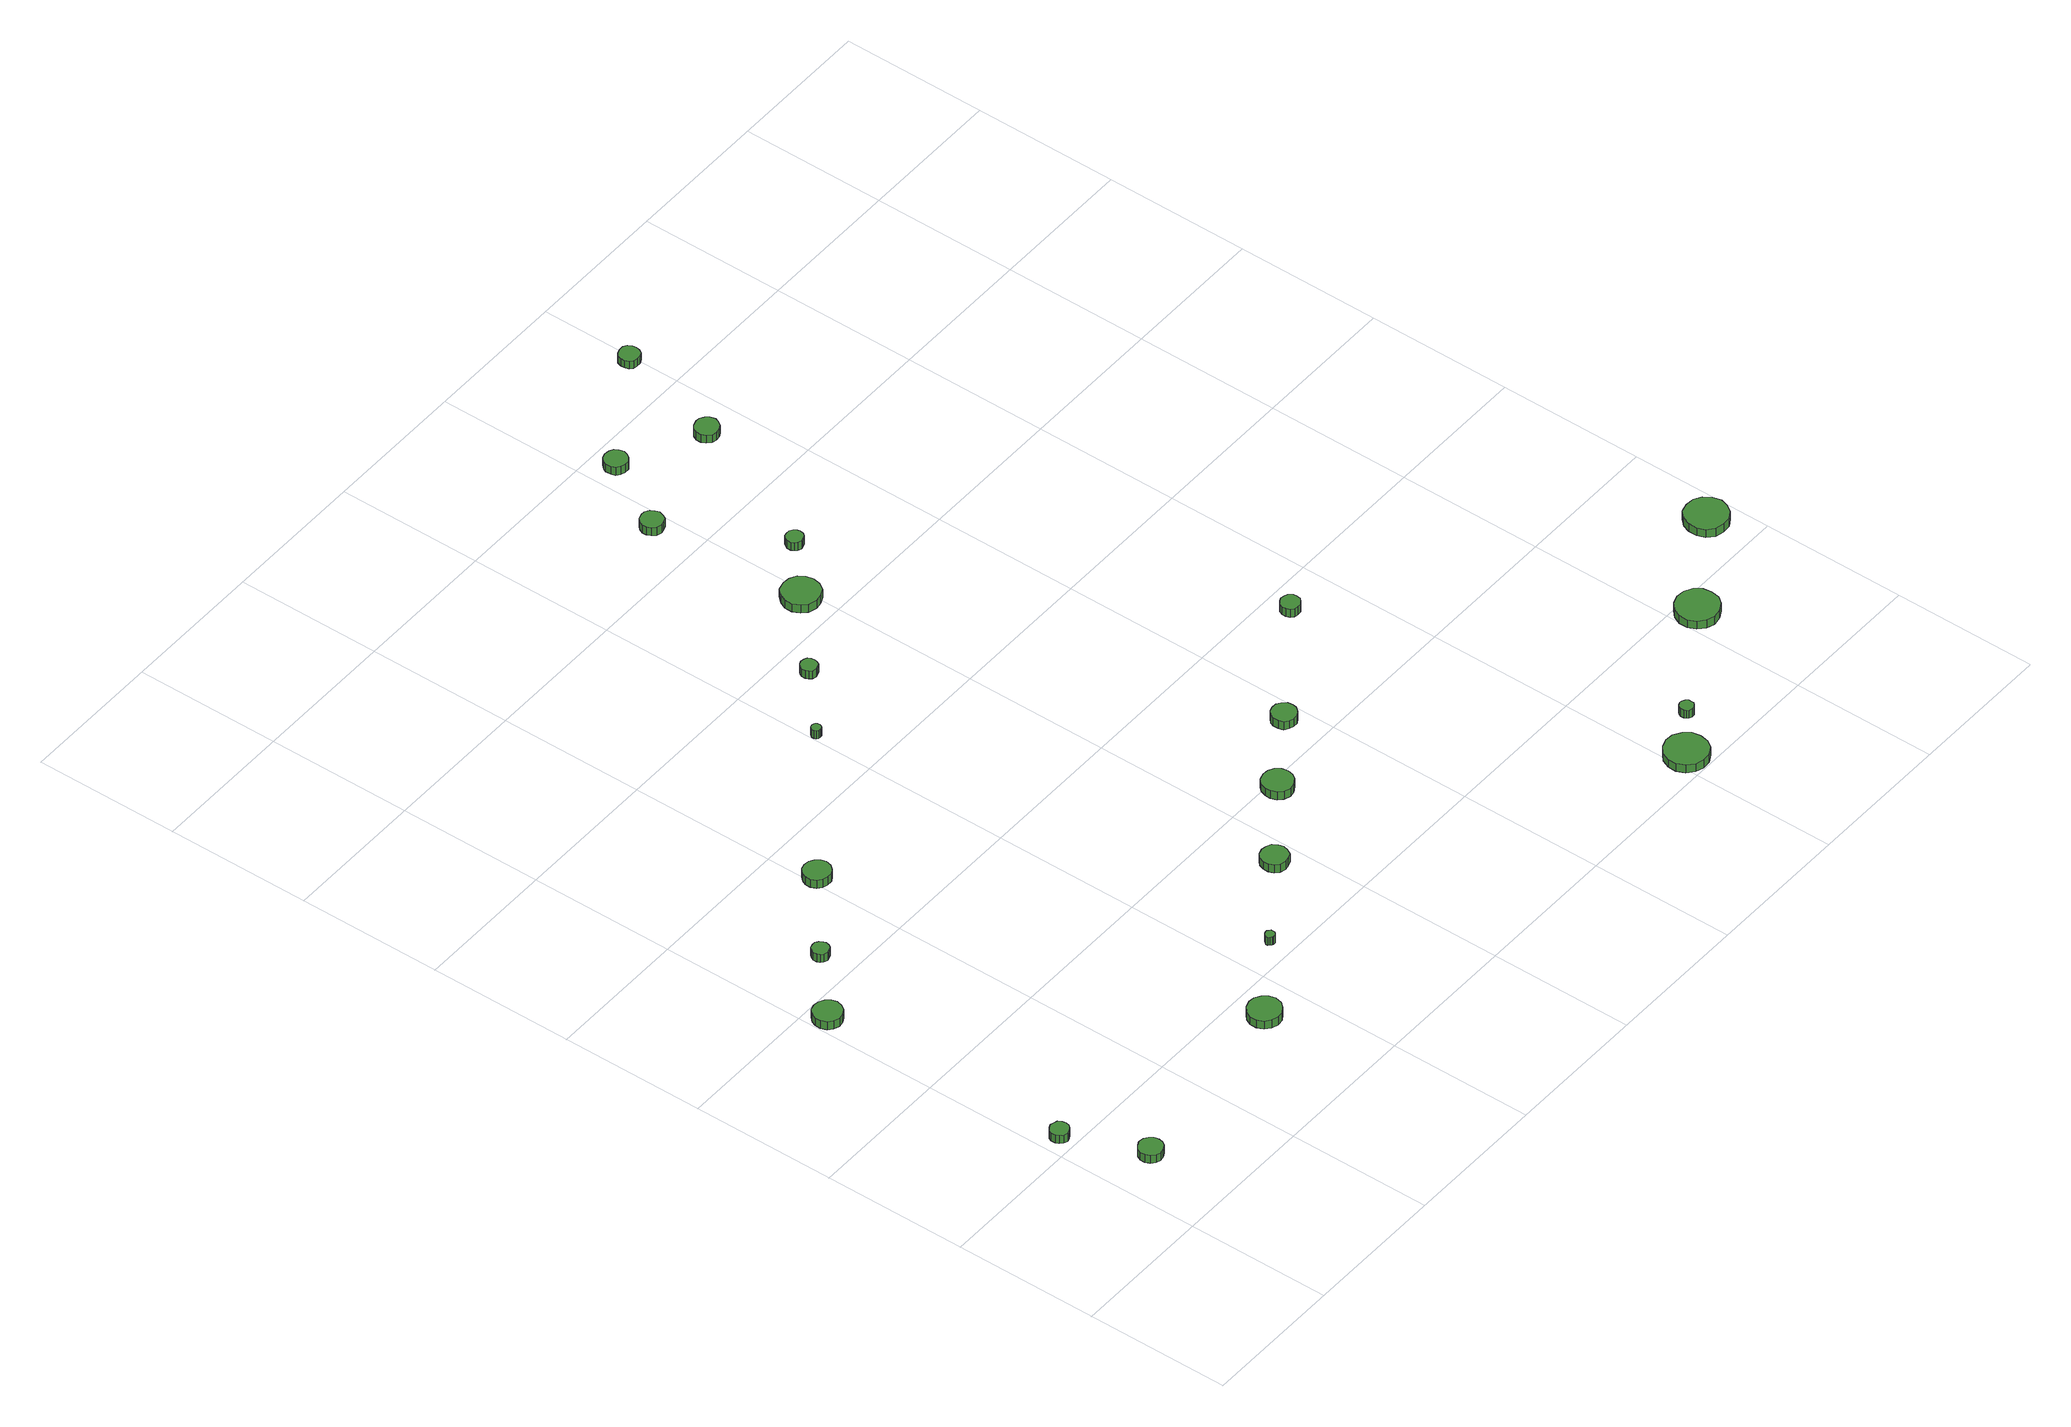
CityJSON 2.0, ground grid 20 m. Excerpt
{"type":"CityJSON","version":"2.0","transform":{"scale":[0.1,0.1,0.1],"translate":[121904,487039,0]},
"CityObjects":{
"tree1":{"type":"SolitaryVegetationObject","attributes":{"function":"something"},"geometry":[{"type":"MultiSurface","lod":"1","boundaries":[[[0,1,2,3,4,5,6,7,8,9,10,11,12,13,14]],[[15,16,17,18,19,20,21,22,23,24,25,26,27,28,29]],[[0,29,28,1]],[[1,28,27,2]],[[2,27,26,3]],[[3,26,25,4]],[[4,25,24,5]],[[5,24,23,6]],[[6,23,22,7]],[[7,22,21,8]],[[8,21,20,9]],[[9,20,19,10]],[[10,19,18,11]],[[11,18,17,12]],[[12,17,16,13]],[[13,16,15,14]],[[14,15,29,0]]]}]},
"tree2":{"type":"SolitaryVegetationObject","attributes":{"function":"something"},"geometry":[{"type":"MultiSurface","lod":"1","boundaries":[[[30,31,32,33,34,35,36,37,38,39,40,41,42,43,44]],[[45,46,47,48,49,50,51,52,53,54,55,56,57,58,59]],[[30,59,58,31]],[[31,58,57,32]],[[32,57,56,33]],[[33,56,55,34]],[[34,55,54,35]],[[35,54,53,36]],[[36,53,52,37]],[[37,52,51,38]],[[38,51,50,39]],[[39,50,49,40]],[[40,49,48,41]],[[41,48,47,42]],[[42,47,46,43]],[[43,46,45,44]],[[44,45,59,30]]]}]},
"tree3":{"type":"SolitaryVegetationObject","attributes":{"function":"something"},"geometry":[{"type":"MultiSurface","lod":"1","boundaries":[[[60,61,62,63,64,65,66,67,68,69,70,71,72,73,74]],[[75,76,77,78,79,80,81,82,83,84,85,86,87,88,89]],[[60,89,88,61]],[[61,88,87,62]],[[62,87,86,63]],[[63,86,85,64]],[[64,85,84,65]],[[65,84,83,66]],[[66,83,82,67]],[[67,82,81,68]],[[68,81,80,69]],[[69,80,79,70]],[[70,79,78,71]],[[71,78,77,72]],[[72,77,76,73]],[[73,76,75,74]],[[74,75,89,60]]]}]},
"tree4":{"type":"SolitaryVegetationObject","attributes":{"function":"something"},"geometry":[{"type":"MultiSurface","lod":"1","boundaries":[[[90,91,92,93,94,95,96,97,98,99,100,101,102,103,104]],[[105,106,107,108,109,110,111,112,113,114,115,116,117,118,119]],[[90,119,118,91]],[[91,118,117,92]],[[92,117,116,93]],[[93,116,115,94]],[[94,115,114,95]],[[95,114,113,96]],[[96,113,112,97]],[[97,112,111,98]],[[98,111,110,99]],[[99,110,109,100]],[[100,109,108,101]],[[101,108,107,102]],[[102,107,106,103]],[[103,106,105,104]],[[104,105,119,90]]]}]},
"tree5":{"type":"SolitaryVegetationObject","attributes":{"function":"something"},"geometry":[{"type":"MultiSurface","lod":"1","boundaries":[[[120,121,122,123,124,125,126,127,128,129,130,131,132,133,134]],[[135,136,137,138,139,140,141,142,143,144,145,146,147,148,149]],[[120,149,148,121]],[[121,148,147,122]],[[122,147,146,123]],[[123,146,145,124]],[[124,145,144,125]],[[125,144,143,126]],[[126,143,142,127]],[[127,142,141,128]],[[128,141,140,129]],[[129,140,139,130]],[[130,139,138,131]],[[131,138,137,132]],[[132,137,136,133]],[[133,136,135,134]],[[134,135,149,120]]]}]},
"tree6":{"type":"SolitaryVegetationObject","attributes":{"function":"something"},"geometry":[{"type":"MultiSurface","lod":"1","boundaries":[[[150,151,152,153,154,155,156,157,158,159,160,161,162,163,164]],[[165,166,167,168,169,170,171,172,173,174,175,176,177,178,179]],[[150,179,178,151]],[[151,178,177,152]],[[152,177,176,153]],[[153,176,175,154]],[[154,175,174,155]],[[155,174,173,156]],[[156,173,172,157]],[[157,172,171,158]],[[158,171,170,159]],[[159,170,169,160]],[[160,169,168,161]],[[161,168,167,162]],[[162,167,166,163]],[[163,166,165,164]],[[164,165,179,150]]]}]},
"tree7":{"type":"SolitaryVegetationObject","attributes":{"function":"something"},"geometry":[{"type":"MultiSurface","lod":"1","boundaries":[[[180,181,182,183,184,185,186,187,188,189,190,191,192,193,194]],[[195,196,197,198,199,200,201,202,203,204,205,206,207,208,209]],[[180,209,208,181]],[[181,208,207,182]],[[182,207,206,183]],[[183,206,205,184]],[[184,205,204,185]],[[185,204,203,186]],[[186,203,202,187]],[[187,202,201,188]],[[188,201,200,189]],[[189,200,199,190]],[[190,199,198,191]],[[191,198,197,192]],[[192,197,196,193]],[[193,196,195,194]],[[194,195,209,180]]]}]},
"tree8":{"type":"SolitaryVegetationObject","attributes":{"function":"something"},"geometry":[{"type":"MultiSurface","lod":"1","boundaries":[[[210,211,212,213,214,215,216,217,218,219,220,221,222,223,224]],[[225,226,227,228,229,230,231,232,233,234,235,236,237,238,239]],[[210,239,238,211]],[[211,238,237,212]],[[212,237,236,213]],[[213,236,235,214]],[[214,235,234,215]],[[215,234,233,216]],[[216,233,232,217]],[[217,232,231,218]],[[218,231,230,219]],[[219,230,229,220]],[[220,229,228,221]],[[221,228,227,222]],[[222,227,226,223]],[[223,226,225,224]],[[224,225,239,210]]]}]},
"tree9":{"type":"SolitaryVegetationObject","attributes":{"function":"something"},"geometry":[{"type":"MultiSurface","lod":"1","boundaries":[[[240,241,242,243,244,245,246,247,248,249,250,251,252,253,254]],[[255,256,257,258,259,260,261,262,263,264,265,266,267,268,269]],[[240,269,268,241]],[[241,268,267,242]],[[242,267,266,243]],[[243,266,265,244]],[[244,265,264,245]],[[245,264,263,246]],[[246,263,262,247]],[[247,262,261,248]],[[248,261,260,249]],[[249,260,259,250]],[[250,259,258,251]],[[251,258,257,252]],[[252,257,256,253]],[[253,256,255,254]],[[254,255,269,240]]]}]},
"tree10":{"type":"SolitaryVegetationObject","attributes":{"function":"something"},"geometry":[{"type":"MultiSurface","lod":"1","boundaries":[[[270,271,272,273,274,275,276,277,278,279,280,281,282,283,284]],[[285,286,287,288,289,290,291,292,293,294,295,296,297,298,299]],[[270,299,298,271]],[[271,298,297,272]],[[272,297,296,273]],[[273,296,295,274]],[[274,295,294,275]],[[275,294,293,276]],[[276,293,292,277]],[[277,292,291,278]],[[278,291,290,279]],[[279,290,289,280]],[[280,289,288,281]],[[281,288,287,282]],[[282,287,286,283]],[[283,286,285,284]],[[284,285,299,270]]]}]},
"tree11":{"type":"SolitaryVegetationObject","attributes":{"function":"something"},"geometry":[{"type":"MultiSurface","lod":"1","boundaries":[[[300,301,302,303,304,305,306,307,308,309,310,311,312,313,314]],[[315,316,317,318,319,320,321,322,323,324,325,326,327,328,329]],[[300,329,328,301]],[[301,328,327,302]],[[302,327,326,303]],[[303,326,325,304]],[[304,325,324,305]],[[305,324,323,306]],[[306,323,322,307]],[[307,322,321,308]],[[308,321,320,309]],[[309,320,319,310]],[[310,319,318,311]],[[311,318,317,312]],[[312,317,316,313]],[[313,316,315,314]],[[314,315,329,300]]]}]},
"tree12":{"type":"SolitaryVegetationObject","attributes":{"function":"something"},"geometry":[{"type":"MultiSurface","lod":"1","boundaries":[[[330,331,332,333,334,335,336,337,338,339,340,341,342,343,344]],[[345,346,347,348,349,350,351,352,353,354,355,356,357,358,359]],[[330,359,358,331]],[[331,358,357,332]],[[332,357,356,333]],[[333,356,355,334]],[[334,355,354,335]],[[335,354,353,336]],[[336,353,352,337]],[[337,352,351,338]],[[338,351,350,339]],[[339,350,349,340]],[[340,349,348,341]],[[341,348,347,342]],[[342,347,346,343]],[[343,346,345,344]],[[344,345,359,330]]]}]},
"tree13":{"type":"SolitaryVegetationObject","attributes":{"function":"something"},"geometry":[{"type":"MultiSurface","lod":"1","boundaries":[[[360,361,362,363,364,365,366,367,368,369,370,371,372,373,374]],[[375,376,377,378,379,380,381,382,383,384,385,386,387,388,389]],[[360,389,388,361]],[[361,388,387,362]],[[362,387,386,363]],[[363,386,385,364]],[[364,385,384,365]],[[365,384,383,366]],[[366,383,382,367]],[[367,382,381,368]],[[368,381,380,369]],[[369,380,379,370]],[[370,379,378,371]],[[371,378,377,372]],[[372,377,376,373]],[[373,376,375,374]],[[374,375,389,360]]]}]},
"tree14":{"type":"SolitaryVegetationObject","attributes":{"function":"something"},"geometry":[{"type":"MultiSurface","lod":"1","boundaries":[[[390,391,392,393,394,395,396,397,398,399,400,401,402,403,404]],[[405,406,407,408,409,410,411,412,413,414,415,416,417,418,419]],[[390,419,418,391]],[[391,418,417,392]],[[392,417,416,393]],[[393,416,415,394]],[[394,415,414,395]],[[395,414,413,396]],[[396,413,412,397]],[[397,412,411,398]],[[398,411,410,399]],[[399,410,409,400]],[[400,409,408,401]],[[401,408,407,402]],[[402,407,406,403]],[[403,406,405,404]],[[404,405,419,390]]]}]},
"tree15":{"type":"SolitaryVegetationObject","attributes":{"function":"something"},"geometry":[{"type":"MultiSurface","lod":"1","boundaries":[[[420,421,422,423,424,425,426,427,428,429,430,431,432,433,434]],[[435,436,437,438,439,440,441,442,443,444,445,446,447,448,449]],[[420,449,448,421]],[[421,448,447,422]],[[422,447,446,423]],[[423,446,445,424]],[[424,445,444,425]],[[425,444,443,426]],[[426,443,442,427]],[[427,442,441,428]],[[428,441,440,429]],[[429,440,439,430]],[[430,439,438,431]],[[431,438,437,432]],[[432,437,436,433]],[[433,436,435,434]],[[434,435,449,420]]]}]},
"tree16":{"type":"SolitaryVegetationObject","attributes":{"function":"something"},"geometry":[{"type":"MultiSurface","lod":"1","boundaries":[[[450,451,452,453,454,455,456,457,458,459,460,461,462,463,464]],[[465,466,467,468,469,470,471,472,473,474,475,476,477,478,479]],[[450,479,478,451]],[[451,478,477,452]],[[452,477,476,453]],[[453,476,475,454]],[[454,475,474,455]],[[455,474,473,456]],[[456,473,472,457]],[[457,472,471,458]],[[458,471,470,459]],[[459,470,469,460]],[[460,469,468,461]],[[461,468,467,462]],[[462,467,466,463]],[[463,466,465,464]],[[464,465,479,450]]]}]},
"tree17":{"type":"SolitaryVegetationObject","attributes":{"function":"something"},"geometry":[{"type":"MultiSurface","lod":"1","boundaries":[[[480,481,482,483,484,485,486,487,488,489,490,491,492,493,494]],[[495,496,497,498,499,500,501,502,503,504,505,506,507,508,509]],[[480,509,508,481]],[[481,508,507,482]],[[482,507,506,483]],[[483,506,505,484]],[[484,505,504,485]],[[485,504,503,486]],[[486,503,502,487]],[[487,502,501,488]],[[488,501,500,489]],[[489,500,499,490]],[[490,499,498,491]],[[491,498,497,492]],[[492,497,496,493]],[[493,496,495,494]],[[494,495,509,480]]]}]},
"tree18":{"type":"SolitaryVegetationObject","attributes":{"function":"something"},"geometry":[{"type":"MultiSurface","lod":"1","boundaries":[[[510,511,512,513,514,515,516,517,518,519,520,521,522,523,524]],[[525,526,527,528,529,530,531,532,533,534,535,536,537,538,539]],[[510,539,538,511]],[[511,538,537,512]],[[512,537,536,513]],[[513,536,535,514]],[[514,535,534,515]],[[515,534,533,516]],[[516,533,532,517]],[[517,532,531,518]],[[518,531,530,519]],[[519,530,529,520]],[[520,529,528,521]],[[521,528,527,522]],[[522,527,526,523]],[[523,526,525,524]],[[524,525,539,510]]]}]},
"tree19":{"type":"SolitaryVegetationObject","attributes":{"function":"something"},"geometry":[{"type":"MultiSurface","lod":"1","boundaries":[[[540,541,542,543,544,545,546,547,548,549,550,551,552,553,554]],[[555,556,557,558,559,560,561,562,563,564,565,566,567,568,569]],[[540,569,568,541]],[[541,568,567,542]],[[542,567,566,543]],[[543,566,565,544]],[[544,565,564,545]],[[545,564,563,546]],[[546,563,562,547]],[[547,562,561,548]],[[548,561,560,549]],[[549,560,559,550]],[[550,559,558,551]],[[551,558,557,552]],[[552,557,556,553]],[[553,556,555,554]],[[554,555,569,540]]]}]},
"tree20":{"type":"SolitaryVegetationObject","attributes":{"function":"something"},"geometry":[{"type":"MultiSurface","lod":"1","boundaries":[[[570,571,572,573,574,575,576,577,578,579,580,581,582,583,584]],[[585,586,587,588,589,590,591,592,593,594,595,596,597,598,599]],[[570,599,598,571]],[[571,598,597,572]],[[572,597,596,573]],[[573,596,595,574]],[[574,595,594,575]],[[575,594,593,576]],[[576,593,592,577]],[[577,592,591,578]],[[578,591,590,579]],[[579,590,589,580]],[[580,589,588,581]],[[581,588,587,582]],[[582,587,586,583]],[[583,586,585,584]],[[584,585,599,570]]]}]},
"tree21":{"type":"SolitaryVegetationObject","attributes":{"function":"something"},"geometry":[{"type":"MultiSurface","lod":"1","boundaries":[[[600,601,602,603,604,605,606,607,608,609,610,611,612,613,614]],[[615,616,617,618,619,620,621,622,623,624,625,626,627,628,629]],[[600,629,628,601]],[[601,628,627,602]],[[602,627,626,603]],[[603,626,625,604]],[[604,625,624,605]],[[605,624,623,606]],[[606,623,622,607]],[[607,622,621,608]],[[608,621,620,609]],[[609,620,619,610]],[[610,619,618,611]],[[611,618,617,612]],[[612,617,616,613]],[[613,616,615,614]],[[614,615,629,600]]]}]},
"tree22":{"type":"SolitaryVegetationObject","attributes":{"function":"something"},"geometry":[{"type":"MultiSurface","lod":"1","boundaries":[[[630,631,632,633,634,635,636,637,638,639,640,641,642,643,644]],[[645,646,647,648,649,650,651,652,653,654,655,656,657,658,659]],[[630,659,658,631]],[[631,658,657,632]],[[632,657,656,633]],[[633,656,655,634]],[[634,655,654,635]],[[635,654,653,636]],[[636,653,652,637]],[[637,652,651,638]],[[638,651,650,639]],[[639,650,649,640]],[[640,649,648,641]],[[641,648,647,642]],[[642,647,646,643]],[[643,646,645,644]],[[644,645,659,630]]]}]},
"tree23":{"type":"SolitaryVegetationObject","attributes":{"function":"something"},"geometry":[{"type":"MultiSurface","lod":"1","boundaries":[[[660,661,662,663,664,665,666,667,668,669,670,671,672,673,674]],[[675,676,677,678,679,680,681,682,683,684,685,686,687,688,689]],[[660,689,688,661]],[[661,688,687,662]],[[662,687,686,663]],[[663,686,685,664]],[[664,685,684,665]],[[665,684,683,666]],[[666,683,682,667]],[[667,682,681,668]],[[668,681,680,669]],[[669,680,679,670]],[[670,679,678,671]],[[671,678,677,672]],[[672,677,676,673]],[[673,676,675,674]],[[674,675,689,660]]]}]}
},
"vertices":[
[36,220,20],[35,225,20],[32,230,20],[27,232,20],[22,233,20],[17,231,20],[13,228,20],[11,223,20],[11,217,20],[13,213,20],[17,209,20],[22,207,20],[27,208,20],[32,211,20],[35,215,20],[35,215,7],[32,211,7],[27,208,7],[22,207,7],[17,209,7],[13,213,7],[11,217,7],[11,223,7],[13,228,7],[17,231,7],[22,233,7],[27,232,7],[32,230,7],[35,225,7],[36,220,7],
[85,116,16],[84,123,16],[80,128,16],[74,132,16],[67,133,16],[61,130,16],[56,126,16],[53,120,16],[53,113,16],[56,107,16],[61,102,16],[67,100,16],[74,101,16],[80,104,16],[84,110,16],[84,110,3],[80,104,3],[74,101,3],[67,100,3],[61,102,3],[56,107,3],[53,113,3],[53,120,3],[56,126,3],[61,130,3],[67,133,3],[74,132,3],[80,128,3],[84,123,3],[85,116,3],
[41,572,15],[39,580,15],[34,586,15],[27,590,15],[19,591,15],[11,589,15],[5,583,15],[2,576,15],[2,568,15],[5,560,15],[11,555,15],[19,552,15],[27,553,15],[34,557,15],[39,564,15],[39,564,2],[34,557,2],[27,553,2],[19,552,2],[11,555,2],[5,560,2],[2,568,2],[2,576,2],[5,583,2],[11,589,2],[19,591,2],[27,590,2],[34,586,2],[39,580,2],[41,572,2],
[115,646,15],[114,650,15],[111,654,15],[107,657,15],[102,657,15],[97,656,15],[94,652,15],[92,648,15],[92,643,15],[94,639,15],[97,636,15],[102,634,15],[107,635,15],[111,637,15],[114,641,15],[114,641,2],[111,637,2],[107,635,2],[102,634,2],[97,636,2],[94,639,2],[92,643,2],[92,648,2],[94,652,2],[97,656,2],[102,657,2],[107,657,2],[111,654,2],[114,650,2],[115,646,2],
[367,155,17],[365,164,17],[359,171,17],[351,176,17],[342,177,17],[333,174,17],[326,168,17],[322,159,17],[322,150,17],[326,141,17],[333,135,17],[342,132,17],[351,133,17],[359,138,17],[365,145,17],[365,145,4],[359,138,4],[351,133,4],[342,132,4],[333,135,4],[326,141,4],[322,150,4],[322,159,4],[326,168,4],[333,174,4],[342,177,4],[351,176,4],[359,171,4],[365,164,4],[367,155,4],
[226,731,18],[224,738,18],[219,744,18],[213,748,18],[205,749,18],[198,747,18],[192,741,18],[189,735,18],[189,727,18],[192,720,18],[198,715,18],[205,713,18],[213,713,18],[219,717,18],[224,723,18],[224,723,5],[219,717,5],[213,713,5],[205,713,5],[198,715,5],[192,720,5],[189,727,5],[189,735,5],[192,741,5],[198,747,5],[205,749,5],[213,748,5],[219,744,5],[224,738,5],[226,731,5],
[460,231,15],[460,233,15],[458,235,15],[456,237,15],[453,237,15],[451,236,15],[449,234,15],[447,232,15],[447,229,15],[449,227,15],[451,225,15],[453,224,15],[456,224,15],[458,226,15],[460,228,15],[460,228,2],[458,226,2],[456,224,2],[453,224,2],[451,225,2],[449,227,2],[447,229,2],[447,232,2],[449,234,2],[451,236,2],[453,237,2],[456,237,2],[458,235,2],[460,233,2],[460,231,2],
[586,311,15],[584,318,15],[580,325,15],[573,328,15],[566,329,15],[558,327,15],[553,322,15],[550,315,15],[550,307,15],[553,300,15],[558,295,15],[566,293,15],[573,294,15],[580,297,15],[584,304,15],[584,304,2],[580,297,2],[573,294,2],[566,293,2],[558,295,2],[553,300,2],[550,307,2],[550,315,2],[553,322,2],[558,327,2],[566,329,2],[573,328,2],[580,325,2],[584,318,2],[586,311,2],
[413,885,17],[412,888,17],[411,890,17],[409,891,17],[406,892,17],[403,891,17],[401,889,17],[400,887,17],[400,884,17],[401,881,17],[403,879,17],[406,879,17],[409,879,17],[411,880,17],[412,882,17],[412,882,4],[411,880,4],[409,879,4],[406,879,4],[403,879,4],[401,881,4],[400,884,4],[400,887,4],[401,889,4],[403,891,4],[406,892,4],[409,891,4],[411,890,4],[412,888,4],[413,885,4],
[501,960,15],[500,965,15],[498,969,15],[494,971,15],[489,972,15],[484,970,15],[481,967,15],[479,963,15],[479,958,15],[481,954,15],[484,950,15],[489,949,15],[494,950,15],[498,952,15],[500,956,15],[500,956,2],[498,952,2],[494,950,2],[489,949,2],[484,950,2],[481,954,2],[479,958,2],[479,963,2],[481,967,2],[484,970,2],[489,972,2],[494,971,2],[498,969,2],[500,965,2],[501,960,2],
[694,387,16],[692,396,16],[687,403,16],[679,407,16],[671,408,16],[662,405,16],[656,399,16],[653,391,16],[653,383,16],[656,375,16],[662,369,16],[671,366,16],[679,367,16],[687,372,16],[692,379,16],[692,379,3],[687,372,3],[679,367,3],[671,366,3],[662,369,3],[656,375,3],[653,383,3],[653,391,3],[656,399,3],[662,405,3],[671,408,3],[679,407,3],[687,403,3],[692,396,3],[694,387,3],
[613,1048,15],[611,1058,15],[605,1067,15],[595,1072,15],[585,1073,15],[574,1070,15],[567,1063,15],[562,1053,15],[562,1042,15],[567,1032,15],[574,1025,15],[585,1022,15],[595,1023,15],[605,1028,15],[611,1037,15],[611,1037,2],[605,1028,2],[595,1023,2],[585,1022,2],[574,1025,2],[567,1032,2],[562,1042,2],[562,1053,2],[567,1063,2],[574,1070,2],[585,1073,2],[595,1072,2],[605,1067,2],[611,1058,2],[613,1048,2],
[791,455,14],[790,462,14],[785,468,14],[779,472,14],[772,472,14],[766,470,14],[760,465,14],[758,459,14],[758,452,14],[760,445,14],[766,441,14],[772,439,14],[779,439,14],[785,443,14],[790,449,14],[790,449,1],[785,443,1],[779,439,1],[772,439,1],[766,441,1],[760,445,1],[758,452,1],[758,459,1],[760,465,1],[766,470,1],[772,472,1],[779,472,1],[785,468,1],[790,462,1],[791,455,1],
[593,1267,15],[591,1273,15],[588,1278,15],[582,1282,15],[576,1282,15],[569,1280,15],[565,1276,15],[562,1270,15],[562,1264,15],[565,1258,15],[569,1253,15],[576,1251,15],[582,1252,15],[588,1255,15],[591,1260,15],[591,1260,2],[588,1255,2],[582,1252,2],[576,1251,2],[569,1253,2],[565,1258,2],[562,1264,2],[562,1270,2],[565,1276,2],[569,1280,2],[576,1282,2],[582,1282,2],[588,1278,2],[591,1273,2],[593,1267,2],
[670,1112,15],[669,1116,15],[666,1120,15],[662,1123,15],[657,1123,15],[652,1122,15],[649,1118,15],[647,1114,15],[647,1109,15],[649,1105,15],[652,1102,15],[657,1100,15],[662,1101,15],[666,1103,15],[669,1107,15],[669,1107,2],[666,1103,2],[662,1101,2],[657,1100,2],[652,1102,2],[649,1105,2],[647,1109,2],[647,1114,2],[649,1118,2],[652,1122,2],[657,1123,2],[662,1123,2],[666,1120,2],[669,1116,2],[670,1112,2],
[1048,31,14],[1046,43,14],[1039,52,14],[1028,59,14],[1016,60,14],[1005,56,14],[996,48,14],[991,37,14],[991,25,14],[996,14,14],[1005,6,14],[1016,2,14],[1028,3,14],[1039,9,14],[1046,19,14],[1046,19,1],[1039,9,1],[1028,3,1],[1016,2,1],[1005,6,1],[996,14,1],[991,25,1],[991,37,1],[996,48,1],[1005,56,1],[1016,60,1],[1028,59,1],[1039,52,1],[1046,43,1],[1048,31,1],
[649,1364,18],[647,1371,18],[644,1376,18],[638,1379,18],[631,1380,18],[625,1378,18],[620,1373,18],[618,1368,18],[618,1361,18],[620,1355,18],[625,1351,18],[631,1349,18],[638,1349,18],[644,1353,18],[647,1358,18],[647,1358,5],[644,1353,5],[638,1349,5],[631,1349,5],[625,1351,5],[620,1355,5],[618,1361,5],[618,1368,5],[620,1373,5],[625,1378,5],[631,1380,5],[638,1379,5],[644,1376,5],[647,1371,5],[649,1364,5],
[945,567,15],[944,572,15],[940,577,15],[936,579,15],[930,580,15],[925,578,15],[921,575,15],[919,569,15],[919,564,15],[921,559,15],[925,555,15],[930,554,15],[936,554,15],[940,557,15],[944,561,15],[944,561,2],[940,557,2],[936,554,2],[930,554,2],[925,555,2],[921,559,2],[919,564,2],[919,569,2],[921,575,2],[925,578,2],[930,580,2],[936,579,2],[940,577,2],[944,572,2],[945,567,2],
[1089,77,14],[1089,81,14],[1086,84,14],[1083,86,14],[1079,87,14],[1075,85,14],[1073,83,14],[1071,79,14],[1071,75,14],[1073,72,14],[1075,69,14],[1079,68,14],[1083,68,14],[1086,70,14],[1089,73,14],[1089,73,1],[1086,70,1],[1083,68,1],[1079,68,1],[1075,69,1],[1073,72,1],[1071,75,1],[1071,79,1],[1073,83,1],[1075,85,1],[1079,87,1],[1083,86,1],[1086,84,1],[1089,81,1],[1089,77,1],
[761,1311,19],[759,1318,19],[755,1323,19],[749,1327,19],[743,1327,19],[736,1325,19],[731,1321,19],[728,1315,19],[728,1308,19],[731,1302,19],[736,1297,19],[743,1295,19],[749,1296,19],[755,1299,19],[759,1305,19],[759,1305,6],[755,1299,6],[749,1296,6],[743,1295,6],[736,1297,6],[731,1302,6],[728,1308,6],[728,1315,6],[731,1321,6],[736,1325,6],[743,1327,6],[749,1327,6],[755,1323,6],[759,1318,6],[761,1311,6],
[802,1463,19],[801,1469,19],[798,1474,19],[793,1477,19],[787,1477,19],[781,1475,19],[777,1472,19],[775,1466,19],[775,1461,19],[777,1455,19],[781,1451,19],[787,1450,19],[793,1450,19],[798,1453,19],[801,1458,19],[801,1458,7],[798,1453,7],[793,1450,7],[787,1450,7],[781,1451,7],[777,1455,7],[775,1461,7],[775,1466,7],[777,1472,7],[781,1475,7],[787,1477,7],[793,1477,7],[798,1474,7],[801,1469,7],[802,1463,7],
[1255,173,16],[1253,185,16],[1246,195,16],[1235,201,16],[1223,202,16],[1212,198,16],[1203,190,16],[1198,179,16],[1198,167,16],[1203,156,16],[1212,148,16],[1223,144,16],[1235,146,16],[1246,152,16],[1253,161,16],[1253,161,3],[1246,152,3],[1235,146,3],[1223,144,3],[1212,148,3],[1203,156,3],[1198,167,3],[1198,179,3],[1203,190,3],[1212,198,3],[1223,202,3],[1235,201,3],[1246,195,3],[1253,185,3],[1255,173,3],
[1391,263,15],[1388,275,15],[1381,285,15],[1371,291,15],[1359,292,15],[1347,289,15],[1338,280,15],[1334,269,15],[1334,257,15],[1338,246,15],[1347,238,15],[1359,235,15],[1371,236,15],[1381,242,15],[1388,252,15],[1388,252,2],[1381,242,2],[1371,236,2],[1359,235,2],[1347,238,2],[1338,246,2],[1334,257,2],[1334,269,2],[1338,280,2],[1347,289,2],[1359,292,2],[1371,291,2],[1381,285,2],[1388,275,2],[1391,263,2]
]}
